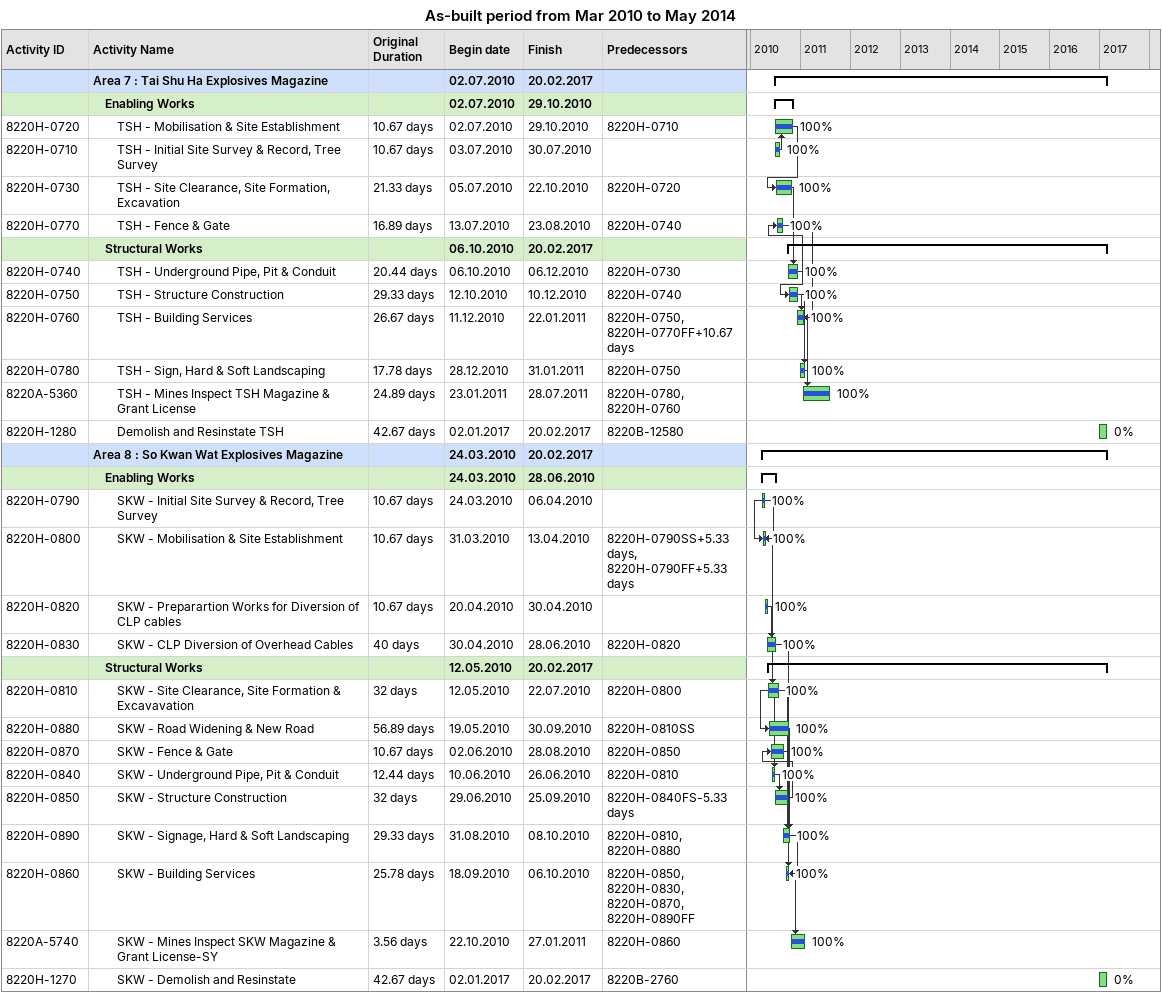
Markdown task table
As-built period from Mar 2010 to May 2014

| ID | Level | Task | Original duration | Start | Finish | Predecessors | % complete |
|---|---|---|---|---|---|---|---|
|  | 1 | **Area 7 : Tai Shu Ha Explosives Magazine** |  | 2010-07-02 | 2017-02-20 |  |  |
|  | 2 | **Enabling Works** |  | 2010-07-02 | 2010-10-29 |  |  |
| 8220H-0720 | 3 | TSH - Mobilisation & Site Establishment | 10.67d | 2010-07-02 | 2010-10-29 | 8220H-0710 | 100 |
| 8220H-0710 | 3 | TSH - Initial Site Survey & Record, Tree Survey | 10.67d | 2010-07-03 | 2010-07-30 |  | 100 |
| 8220H-0730 | 3 | TSH - Site Clearance, Site Formation, Excavation | 21.33d | 2010-07-05 | 2010-10-22 | 8220H-0720 | 100 |
| 8220H-0770 | 3 | TSH - Fence & Gate | 16.89d | 2010-07-13 | 2010-08-23 | 8220H-0740 | 100 |
|  | 2 | **Structural Works** |  | 2010-10-06 | 2017-02-20 |  |  |
| 8220H-0740 | 3 | TSH - Underground Pipe, Pit & Conduit | 20.44d | 2010-10-06 | 2010-12-06 | 8220H-0730 | 100 |
| 8220H-0750 | 3 | TSH - Structure Construction | 29.33d | 2010-10-12 | 2010-12-10 | 8220H-0740 | 100 |
| 8220H-0760 | 3 | TSH - Building Services | 26.67d | 2010-12-11 | 2011-01-22 | 8220H-0750, 8220H-0770FF+10.67d | 100 |
| 8220H-0780 | 3 | TSH - Sign, Hard & Soft Landscaping | 17.78d | 2010-12-28 | 2011-01-31 | 8220H-0750 | 100 |
| 8220A-5360 | 3 | TSH - Mines Inspect TSH Magazine & Grant License | 24.89d | 2011-01-23 | 2011-07-28 | 8220H-0780, 8220H-0760 | 100 |
| 8220H-1280 | 3 | Demolish and Resinstate TSH | 42.67d | 2017-01-02 | 2017-02-20 | 8220B-12580 | 0 |
|  | 1 | **Area 8 : So Kwan Wat Explosives Magazine** |  | 2010-03-24 | 2017-02-20 |  |  |
|  | 2 | **Enabling Works** |  | 2010-03-24 | 2010-06-28 |  |  |
| 8220H-0790 | 3 | SKW - Initial Site Survey & Record, Tree Survey | 10.67d | 2010-03-24 | 2010-04-06 |  | 100 |
| 8220H-0800 | 3 | SKW - Mobilisation & Site Establishment | 10.67d | 2010-03-31 | 2010-04-13 | 8220H-0790SS+5.33d, 8220H-0790FF+5.33d | 100 |
| 8220H-0820 | 3 | SKW - Preparartion Works for Diversion of CLP cables | 10.67d | 2010-04-20 | 2010-04-30 |  | 100 |
| 8220H-0830 | 3 | SKW - CLP Diversion of Overhead Cables | 40d | 2010-04-30 | 2010-06-28 | 8220H-0820 | 100 |
|  | 2 | **Structural Works** |  | 2010-05-12 | 2017-02-20 |  |  |
| 8220H-0810 | 3 | SKW - Site Clearance, Site Formation & Excavavation | 32d | 2010-05-12 | 2010-07-22 | 8220H-0800 | 100 |
| 8220H-0880 | 3 | SKW - Road Widening & New Road | 56.89d | 2010-05-19 | 2010-09-30 | 8220H-0810SS | 100 |
| 8220H-0870 | 3 | SKW - Fence & Gate | 10.67d | 2010-06-02 | 2010-08-28 | 8220H-0850 | 100 |
| 8220H-0840 | 3 | SKW - Underground Pipe, Pit & Conduit | 12.44d | 2010-06-10 | 2010-06-26 | 8220H-0810 | 100 |
| 8220H-0850 | 3 | SKW - Structure Construction | 32d | 2010-06-29 | 2010-09-25 | 8220H-0840FS-5.33d | 100 |
| 8220H-0890 | 3 | SKW - Signage, Hard & Soft Landscaping | 29.33d | 2010-08-31 | 2010-10-08 | 8220H-0810, 8220H-0880 | 100 |
| 8220H-0860 | 3 | SKW - Building Services | 25.78d | 2010-09-18 | 2010-10-06 | 8220H-0850, 8220H-0830, 8220H-0870, 8220H-0890FF | 100 |
| 8220A-5740 | 3 | SKW - Mines Inspect SKW Magazine & Grant License-SY | 3.56d | 2010-10-22 | 2011-01-27 | 8220H-0860 | 100 |
| 8220H-1270 | 3 | SKW - Demolish and Resinstate | 42.67d | 2017-01-02 | 2017-02-20 | 8220B-2760 | 0 |
